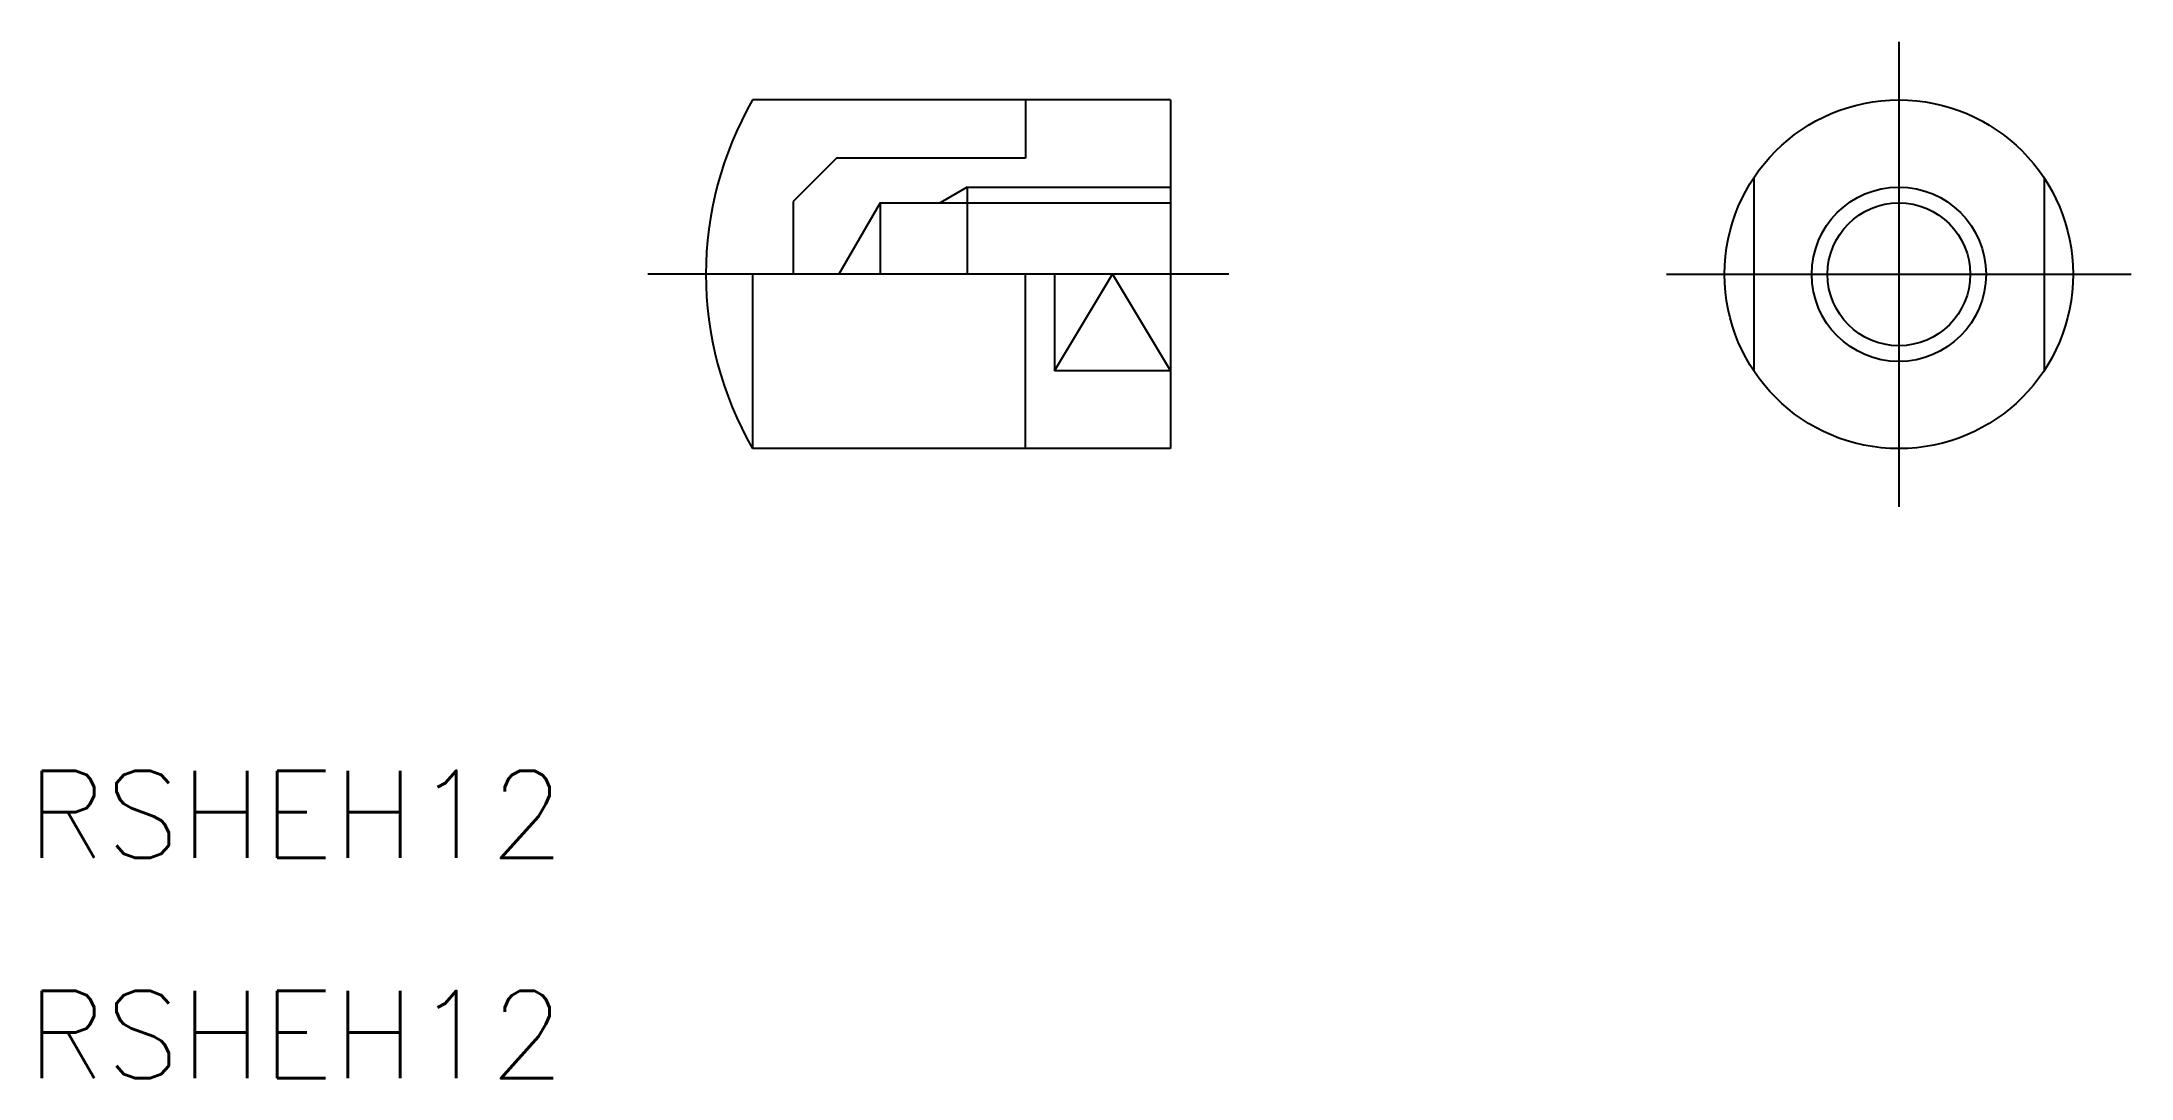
# Model space of a CAD drawing. Extents: x -63.9 to 8, y -27.7 to 8.
import ezdxf

# ---------------------------------------------------------------- set-up
doc = ezdxf.new("R2010")
doc.units = 0
doc.linetypes.add('CENTER', pattern=[50.8, 31.75, -6.35, 6.35, -6.35])
doc.layers.get('0').update_dxf_attribs({"linetype": 'CONTINUOUS'})
doc.layers.add('CENTER', color=1, linetype='CENTER')
doc.styles.get("Standard").update_dxf_attribs({"font": 'txt.shx', "height": 3, "bigfont": 'bigfont.shx'})

msp = doc.modelspace()

# ---------------------------------------------------------------- linework, layer by layer
at = {"color": 7, "linetype": 'CONTINUOUS'}
for p, q in [((-25.078, 6), (-39.47, 6)), ((-30.078, 6), (-30.078, 4)), ((-25.078, 6), (-25.078, -6)), ((-36.578, 4), (-38.078, 2.5)), ((-30.078, 4), (-36.578, 4)), ((-32.078, 3), (-32.078, 0)), ((-5, 3.317), (-5, -3.317)), ((5, 3.317), (5, -3.317)), ((-38.078, 2.5), (-38.078, 0)), ((-35.078, 2.458), (-36.498, 0)), ((-35.078, 2.458), (-35.078, 0)), ((-35.078, 2.458), (-25.078, 2.458)), ((-39.47, 0), (-39.47, -6)), ((-30.078, -6), (-30.078, 0)), ((-29.078, 0), (-29.078, -3.317)), ((-25.078, -3.317), (-29.078, -3.317)), ((-25.078, -6), (-39.47, -6))]:
    msp.add_line(p, q, dxfattribs=at)
at = {"color": 3, "linetype": 'CONTINUOUS'}
for p, q in [((-32.078, 3), (-33.016, 2.458)), ((-32.078, 3), (-25.078, 3)), ((-29.078, -3.317), (-27.078, 0)), ((-27.078, 0), (-25.078, -3.317))]:
    msp.add_line(p, q, dxfattribs=at)
at = {"color": 7, "linetype": 'CONTINUOUS'}
for radius in [6, 2.458]:
    msp.add_circle((0, 0), radius, dxfattribs=at)
at = {"color": 3, "linetype": 'CONTINUOUS'}
msp.add_circle((0, 0), 3, dxfattribs=at)
at = {"color": 7, "linetype": 'CONTINUOUS'}
msp.add_arc((-29.078, 0), 12, 150, 210, dxfattribs=at)
at = {"layer": 'CENTER', "color": 1, "linetype": 'CENTER'}
for p, q in [((0, 8), (0, -8)), ((-23.078, 0), (-43.078, 0)), ((-8, 0), (8, 0))]:
    msp.add_line(p, q, dxfattribs=at)

# ---------------------------------------------------------------- texts
at = {"color": 7, "linetype": 'CONTINUOUS'}
for p in [(-64.462, -20.082), (-64.462, -27.664)]:
    msp.add_text('RSHEH12', height=3, dxfattribs=at).set_placement(p)

doc.saveas('drawing.dxf')
